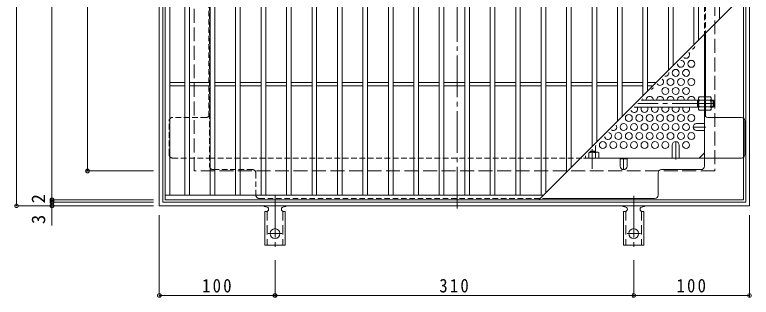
# Model space of a CAD drawing. Units: millimetres at full size, sheet at 1:4. Extents: x -744 to 1008, y -779 to 706.
# Drawn here: x -731 to -95, y -25 to 219 of the extents above; entities that cross this region are included whole.
import ezdxf
from ezdxf.enums import TextEntityAlignment as Align

# ---------------------------------------------------------------- set-up
doc = ezdxf.new("R2010")
doc.units = ezdxf.units.MM
doc.header["$LTSCALE"] = 4
doc.header["$PDMODE"] = 32
doc.header["$PDSIZE"] = 3.2
for name, pattern in [('CHAIN1', [8, 5, -1, 1, -1]), ('CHAIN2', [12, 9, -1, 1, -1]), ('DASHED1', [1.8, 1.2, -0.6]), ('DASHED2', [3, 2, -1]), ('DASHED3', [4, 3, -1])]:
    doc.linetypes.add(name, pattern=pattern)
for name, color, linetype, lineweight in [('A-1_躯体', 3, 'Continuous', 9), ('A-2_仕上', 3, 'Continuous', 9), ('A-4_その他', 7, 'Continuous', 9), ('A-6_寸法', 2, 'Continuous', 9), ('A-7_ハッチ', 2, 'Continuous', 9), ('A-8_記号', 2, 'Continuous', 9), ('A-A_ﾊｯﾁ-ﾜｸ', 3, 'Continuous', 9), ('A-B_ﾊｯﾁ', 2, 'Continuous', 9)]:
    doc.layers.add(name, color=color, linetype=linetype, lineweight=lineweight)
doc.styles.add('ＭＳ ゴシック', font='')
doc.styles.get('ＭＳ ゴシック').set_extended_font_data('MS Gothic')

msp = doc.modelspace()

# ---------------------------------------------------------------- linework, layer by layer
at = {"layer": 'A-1_躯体', "color": 2}
for p, q in [((-99.348, 560.989), (-99.348, 56.989)), ((-96.348, 563.989), (-96.348, 53.989)), ((-96.348, 53.989), (-606.348, 53.989)), ((-99.348, 56.989), (-603.349, 56.989))]:
    msp.add_line(p, q, dxfattribs=at)
at = {"layer": 'A-1_躯体', "color": 2, "linetype": 'DASHED3'}
for p, q in [((-126.348, 533.989), (-126.348, 83.989)), ((-126.348, 83.989), (-576.348, 83.989))]:
    msp.add_line(p, q, dxfattribs=at)
at = {"layer": 'A-1_躯体', "linetype": 'CHAIN2'}
for p, q in [((-127.242, 142.186), (-192.846, 142.186)), ((-232.242, 102.789), (-232.242, 85.953))]:
    msp.add_line(p, q, dxfattribs=at)
at = {"layer": 'A-1_躯体'}
for p, q in [((-140.242, 145.186), (-189.846, 145.186)), ((-141.242, 139.186), (-141.242, 145.186)), ((-141.242, 144.686), (-140.242, 144.686)), ((-127.742, 145.186), (-129.442, 145.186)), ((-129.442, 144.686), (-127.242, 144.686)), ((-127.742, 139.186), (-127.742, 145.186)), ((-127.742, 145.186), (-127.242, 144.686)), ((-127.242, 139.686), (-127.242, 144.686)), ((-140.242, 139.186), (-195.846, 139.186)), ((-141.242, 139.686), (-140.242, 139.686)), ((-129.442, 139.686), (-127.242, 139.686)), ((-127.742, 139.186), (-129.442, 139.186)), ((-127.742, 139.186), (-127.242, 139.686)), ((-229.242, 105.789), (-229.242, 100.186)), ((-234.742, 100.289), (-234.742, 100.186)), ((-233.846, 101.186), (-229.242, 101.186)), ((-229.742, 101.186), (-229.742, 100.186))]:
    msp.add_line(p, q, dxfattribs=at)
at = {"layer": 'A-1_躯体', "color": 2}
for points in [[(-606.348, 53.989), (-606.348, 563.989), (-96.348, 563.989)], [(-603.349, 56.989), (-603.349, 560.989), (-99.348, 560.989)]]:
    msp.add_lwpolyline(points, dxfattribs=at)
at = {"layer": 'A-1_躯体', "color": 2, "linetype": 'DASHED3'}
msp.add_lwpolyline([(-576.348, 83.989), (-576.348, 533.989), (-126.348, 533.989)], dxfattribs=at)
at = {"layer": 'A-2_仕上'}
for p, q in [((-601.348, 58.989), (-601.348, 558.989)), ((-597.348, 62.989), (-597.348, 554.989)), ((-584.349, 62.989), (-584.349, 554.989)), ((-580.349, 62.989), (-580.349, 554.989)), ((-562.349, 62.989), (-562.349, 554.989)), ((-558.349, 62.989), (-558.349, 554.989)), ((-540.349, 62.989), (-540.349, 554.989)), ((-536.349, 62.989), (-536.349, 554.989)), ((-518.349, 62.989), (-518.349, 554.989)), ((-514.349, 62.989), (-514.349, 554.989)), ((-496.349, 62.989), (-496.349, 554.989)), ((-492.349, 62.989), (-492.349, 554.989)), ((-474.349, 62.989), (-474.349, 554.989)), ((-470.349, 62.989), (-470.349, 554.989)), ((-452.348, 62.989), (-452.348, 554.989)), ((-448.349, 62.989), (-448.349, 554.989)), ((-430.348, 62.989), (-430.348, 554.989)), ((-426.348, 62.989), (-426.348, 554.989)), ((-408.348, 62.989), (-408.348, 554.989)), ((-404.348, 62.989), (-404.348, 554.989)), ((-386.348, 62.989), (-386.348, 554.989)), ((-382.348, 62.989), (-382.348, 554.989)), ((-364.348, 62.989), (-364.348, 554.989)), ((-360.348, 62.989), (-360.348, 554.989)), ((-342.348, 62.989), (-342.348, 554.989)), ((-338.348, 62.989), (-338.348, 554.989)), ((-320.348, 62.989), (-320.348, 554.989)), ((-316.348, 62.989), (-316.348, 554.989)), ((-298.348, 62.989), (-298.348, 554.989)), ((-294.348, 62.989), (-294.348, 554.989)), ((-276.348, 62.989), (-276.348, 554.989)), ((-272.348, 64.99), (-272.348, 554.989)), ((-254.347, 82.99), (-254.347, 554.989)), ((-250.348, 86.99), (-250.348, 554.989)), ((-232.347, 104.99), (-232.347, 554.989)), ((-228.347, 108.99), (-228.347, 554.989)), ((-210.347, 126.99), (-210.347, 554.989)), ((-206.347, 130.99), (-206.347, 554.989)), ((-188.347, 148.99), (-188.347, 554.989)), ((-184.347, 152.99), (-184.347, 554.989)), ((-166.347, 170.99), (-166.347, 554.989)), ((-162.347, 174.99), (-162.347, 554.989)), ((-144.347, 192.99), (-144.347, 554.989)), ((-140.347, 196.99), (-140.347, 554.989)), ((-122.347, 214.99), (-122.347, 554.989)), ((-101.348, 558.989), (-101.348, 58.989)), ((-101.348, 235.989), (-278.348, 58.989)), ((-597.348, 160.489), (-584.349, 160.489)), ((-580.349, 160.489), (-562.349, 160.489)), ((-558.349, 160.489), (-540.349, 160.489)), ((-536.349, 160.489), (-518.349, 160.489)), ((-514.349, 160.489), (-496.349, 160.489)), ((-492.349, 160.489), (-474.349, 160.489)), ((-470.349, 160.489), (-452.348, 160.489)), ((-448.349, 160.489), (-430.348, 160.489)), ((-426.348, 160.489), (-408.348, 160.489)), ((-404.348, 160.489), (-386.348, 160.489)), ((-382.348, 160.489), (-364.348, 160.489)), ((-360.348, 160.489), (-342.348, 160.489)), ((-338.348, 160.489), (-320.348, 160.489)), ((-316.348, 160.489), (-298.348, 160.489)), ((-294.348, 160.489), (-276.348, 160.489)), ((-272.348, 160.489), (-254.347, 160.489)), ((-250.348, 160.489), (-232.347, 160.489)), ((-228.347, 160.489), (-210.347, 160.489)), ((-206.347, 160.489), (-188.347, 160.489)), ((-184.347, 160.489), (-176.848, 160.489)), ((-597.348, 157.489), (-584.349, 157.489)), ((-580.349, 157.489), (-562.349, 157.489)), ((-558.349, 157.489), (-540.349, 157.489)), ((-536.349, 157.489), (-518.349, 157.489)), ((-514.349, 157.489), (-496.349, 157.489)), ((-492.349, 157.489), (-474.349, 157.489)), ((-470.349, 157.489), (-452.348, 157.489)), ((-448.349, 157.489), (-430.348, 157.489)), ((-426.348, 157.489), (-408.348, 157.489)), ((-404.348, 157.489), (-386.348, 157.489)), ((-382.348, 157.489), (-364.348, 157.489)), ((-360.348, 157.489), (-342.348, 157.489)), ((-338.348, 157.489), (-320.348, 157.489)), ((-316.348, 157.489), (-298.348, 157.489)), ((-294.348, 157.489), (-276.348, 157.489)), ((-272.348, 157.489), (-254.347, 157.489)), ((-250.348, 157.489), (-232.347, 157.489)), ((-228.347, 157.489), (-210.347, 157.489)), ((-206.347, 157.489), (-188.347, 157.489)), ((-184.347, 157.489), (-179.849, 157.489)), ((-601.348, 62.989), (-274.348, 62.989)), ((-101.348, 58.989), (-601.348, 58.989))]:
    msp.add_line(p, q, dxfattribs=at)
at = {"layer": 'A-4_その他'}
for p, q in [((-729.689, 563.989), (-729.689, 53.989)), ((-699.084, 558.989), (-699.084, 58.989)), ((-668.479, 533.989), (-668.479, 83.989)), ((-669.679, 83.989), (-611.349, 83.989)), ((-700.284, 58.989), (-611.349, 58.989)), ((-699.084, 58.989), (-699.084, 56.989)), ((-730.889, 53.989), (-611.349, 53.989)), ((-700.284, 56.989), (-611.349, 56.989)), ((-699.084, 56.989), (-699.084, 36.981)), ((-606.348, -24.588), (-606.348, 45.989)), ((-96.348, -24.588), (-96.348, 45.989)), ((-506.348, -24.588), (-506.348, 7.057)), ((-196.348, -24.588), (-196.348, 7.057)), ((-606.348, -23.388), (-506.348, -23.388)), ((-506.348, -23.388), (-196.348, -23.388)), ((-196.348, -23.388), (-96.348, -23.388))]:
    msp.add_line(p, q, dxfattribs=at)
for p in [(-668.479, 83.989), (-699.084, 58.989), (-699.084, 56.989), (-729.689, 53.989), (-699.084, 53.989), (-606.348, -23.388), (-506.348, -23.388), (-196.348, -23.388), (-96.348, -23.388)]:
    msp.add_point(p, dxfattribs=at)
at = {"layer": 'A-6_寸法'}
for centre in [(-146.542, 176.487), (-160.042, 168.693), (-151.042, 168.693), (-164.542, 160.899), (-155.542, 160.899), (-146.542, 160.899), (-169.042, 153.104), (-160.042, 153.104), (-151.042, 153.104), (-200.542, 129.722), (-191.542, 129.722), (-182.542, 129.722), (-173.542, 129.722), (-164.542, 129.722), (-155.542, 129.722), (-146.542, 129.722), (-205.042, 121.928), (-196.042, 121.928), (-187.042, 121.928), (-178.042, 121.928), (-169.042, 121.928), (-160.042, 121.928), (-151.042, 121.928), (-209.542, 114.133), (-200.542, 114.133), (-191.542, 114.133), (-182.542, 114.133), (-173.542, 114.133), (-164.542, 114.133), (-155.542, 114.133), (-146.542, 114.133), (-223.042, 106.339), (-214.042, 106.339), (-205.042, 106.339), (-196.042, 106.339), (-187.042, 106.339), (-178.042, 106.339), (-169.042, 106.339), (-151.042, 106.339)]:
    msp.add_circle(centre, 3, dxfattribs=at)
for centre, start, end in [((-146.542, 192.076), 282.70722, 347.29278), ((-151.042, 184.281), 228.9492, 41.0508), ((-155.542, 176.487), 179.96123, 90.03877), ((-169.042, 168.693), 264.58915, 5.41085), ((-173.542, 160.899), 216.99966, 53.00034), ((-178.042, 153.104), 111.29624, 158.70376), ((-182.542, 145.31), 357.61786, 182.38214), ((-173.542, 145.31), 357.61786, 182.38214), ((-164.542, 145.31), 357.61786, 182.38214), ((-155.542, 145.31), 357.61786, 182.38214), ((-146.542, 145.31), 357.61786, 182.38214), ((-191.542, 145.31), 357.61786, 19.58149), ((-196.042, 137.516), 204.68201, 33.81492), ((-187.042, 137.516), 146.18508, 33.81492), ((-178.042, 137.516), 146.18508, 33.81492), ((-169.042, 137.516), 146.18508, 33.81492), ((-160.042, 137.516), 146.18508, 33.81492), ((-151.042, 137.516), 146.18508, 33.81492), ((-214.042, 121.928), 237.77811, 32.22189), ((-218.542, 114.133), 191.26992, 78.73008), ((-232.042, 106.339), 338.96053, 352.85353)]:
    msp.add_arc(centre, 3, start, end, dxfattribs=at)
at = {"layer": 'A-7_ハッチ', "linetype": 'CHAIN2'}
msp.add_line((-349.042, 567.586), (-349.042, 50.392), dxfattribs=at)
at = {"layer": 'A-7_ハッチ', "linetype": 'DASHED1'}
for p, q in [((-562.842, 529.793), (-562.842, 88.186)), ((-135.242, 199.789), (-135.242, 529.793)), ((-563.642, 131.147), (-563.642, 290.528)), ((-134.442, 200.589), (-134.442, 290.528)), ((-134.442, 145.186), (-135.242, 145.186)), ((-134.442, 138.986), (-135.242, 138.986)), ((-565.842, 130.186), (-594.846, 130.186)), ((-597.846, 98.186), (-597.846, 127.186)), ((-594.846, 95.186), (-562.842, 95.186)), ((-562.842, 95.186), (-239.846, 95.186)), ((-525.841, 85.186), (-559.842, 85.186)), ((-522.841, 82.186), (-522.841, 63.186)), ((-519.841, 60.186), (-274.846, 60.186))]:
    msp.add_line(p, q, dxfattribs=at)
at = {"layer": 'A-7_ハッチ'}
for p, q in [((-135.242, 88.186), (-135.242, 199.789)), ((-134.442, 131.147), (-134.442, 200.589)), ((-103.239, 130.186), (-132.242, 130.186)), ((-100.239, 98.186), (-100.239, 127.186)), ((-139.854, 95.186), (-135.242, 99.798)), ((-239.846, 95.186), (-103.239, 95.186)), ((-208.042, 94.386), (-202.042, 94.386)), ((-172.243, 85.186), (-138.242, 85.186)), ((-175.243, 63.186), (-175.243, 82.186)), ((-274.846, 60.186), (-178.243, 60.186))]:
    msp.add_line(p, q, dxfattribs=at)
at = {"layer": 'A-7_ハッチ', "linetype": 'DASHED1'}
for centre, start, end in [((-594.846, 127.186), 90, 180), ((-565.842, 133.186), 270, 0), ((-594.846, 98.186), 180, 270), ((-559.842, 88.186), 180, 270), ((-525.841, 82.186), 0, 90), ((-519.841, 63.186), 180, 270)]:
    msp.add_arc(centre, 3, start, end, dxfattribs=at)
at = {"layer": 'A-7_ハッチ'}
for centre, start, end in [((-132.242, 133.186), 180, 270), ((-103.239, 127.186), 0, 90), ((-103.239, 98.186), 270, 0), ((-172.243, 82.186), 90, 180), ((-138.242, 88.186), 270, 0), ((-178.243, 63.186), 270, 0)]:
    msp.add_arc(centre, 3, start, end, dxfattribs=at)
at = {"layer": 'A-8_記号', "linetype": 'CHAIN1'}
for p, q in [((-134.042, 121.928), (-145.042, 121.928)), ((-160.042, 93.986), (-160.042, 109.336)), ((-205.042, 95.186), (-205.042, 85.185))]:
    msp.add_line(p, q, dxfattribs=at)
at = {"layer": 'A-8_記号'}
for p, q in [((-142.042, 124.928), (-135.242, 124.928)), ((-142.042, 118.928), (-135.242, 118.928)), ((-163.042, 106.336), (-163.042, 95.186)), ((-157.042, 106.336), (-157.042, 95.186)), ((-208.042, 88.185), (-208.042, 95.186)), ((-202.042, 88.185), (-202.042, 95.186))]:
    msp.add_line(p, q, dxfattribs=at)
for centre, start, end in [((-142.042, 121.928), 90, 270), ((-160.042, 106.336), 0, 180), ((-205.042, 88.185), 180, 0)]:
    msp.add_arc(centre, 3, start, end, dxfattribs=at)
at = {"layer": 'A-A_ﾊｯﾁ-ﾜｸ', "color": 7, "linetype": 'CHAIN2'}
for p, q in [((-506.348, 62.457), (-506.348, 15.057)), ((-196.348, 62.457), (-196.348, 15.057)), ((-512.124, 29.989), (-500.572, 29.989)), ((-202.124, 29.989), (-190.572, 29.989))]:
    msp.add_line(p, q, dxfattribs=at)
at = {"layer": 'A-A_ﾊｯﾁ-ﾜｸ'}
for p, q in [((-514.348, 52.989), (-513.848, 52.989)), ((-498.853, 52.989), (-498.34, 52.989)), ((-204.348, 52.989), (-203.848, 52.989)), ((-188.853, 52.989), (-188.34, 52.989)), ((-515.098, 48.989), (-513.848, 48.989)), ((-515.098, 48.989), (-515.098, 19.989)), ((-497.598, 48.989), (-498.848, 48.989)), ((-497.598, 48.989), (-497.598, 19.989)), ((-205.098, 48.989), (-203.848, 48.989)), ((-205.098, 48.989), (-205.098, 19.989)), ((-187.598, 48.989), (-188.848, 48.989)), ((-187.598, 48.989), (-187.598, 19.989)), ((-497.598, 19.989), (-515.098, 19.989)), ((-187.598, 19.989), (-205.098, 19.989))]:
    msp.add_line(p, q, dxfattribs=at)
at = {"layer": 'A-A_ﾊｯﾁ-ﾜｸ', "linetype": 'DASHED2'}
for p, q in [((-513.098, 49.135), (-513.098, 19.989)), ((-499.598, 49.135), (-499.598, 19.989)), ((-203.098, 49.135), (-203.098, 19.989)), ((-189.598, 49.135), (-189.598, 19.989))]:
    msp.add_line(p, q, dxfattribs=at)
at = {"layer": 'A-A_ﾊｯﾁ-ﾜｸ'}
for centre in [(-506.348, 29.989), (-196.348, 29.989)]:
    msp.add_circle(centre, 4.25, dxfattribs=at)
for centre, start, end in [((-514.348, 54.989), 209.99951, 269.72403), ((-513.848, 50.989), 270, 90), ((-498.848, 50.989), 90.13329, 270), ((-498.348, 54.989), 270.24162, 330.00072), ((-204.348, 54.989), 209.99951, 269.72403), ((-203.848, 50.989), 270, 90), ((-188.848, 50.989), 90.13329, 270), ((-188.348, 54.989), 270.24162, 330.00072)]:
    msp.add_arc(centre, 2, start, end, dxfattribs=at)
at = {"layer": 'A-B_ﾊｯﾁ'}
for p, q in [((-140.242, 147.185), (-139.809, 147.936)), ((-140.242, 137.186), (-140.242, 147.185)), ((-135.242, 147.936), (-139.809, 147.936)), ((-135.242, 136.436), (-135.242, 147.936)), ((-134.442, 136.436), (-134.442, 147.936)), ((-134.442, 147.936), (-129.875, 147.936)), ((-129.442, 147.185), (-129.875, 147.936)), ((-129.442, 137.186), (-129.442, 147.185)), ((-139.809, 145.049), (-135.242, 145.049)), ((-129.875, 145.049), (-134.442, 145.049)), ((-140.242, 137.186), (-139.809, 136.436)), ((-139.809, 139.322), (-135.242, 139.322)), ((-135.242, 136.436), (-139.809, 136.436)), ((-129.875, 139.322), (-134.442, 139.322)), ((-134.442, 136.436), (-129.875, 136.436)), ((-129.442, 137.186), (-129.875, 136.436)), ((-237.992, 95.186), (-237.992, 97.039)), ((-235.105, 99.752), (-235.105, 95.186)), ((-234.846, 100.186), (-227.242, 100.186)), ((-229.379, 99.752), (-229.379, 95.186)), ((-227.242, 100.186), (-226.492, 99.752))]:
    msp.add_line(p, q, dxfattribs=at)
msp.add_lwpolyline([(-237.992, 95.186), (-226.492, 95.186), (-226.492, 99.752)], dxfattribs=at)
for centre, radius, start, end in [((-136.96, 146.291), 3.29, 149.99998, 176.07924), ((-137.507, 146.526), 2.735, 180.2103, 212.68507), ((-132.724, 146.291), 3.29, 3.92076, 30.00002), ((-132.177, 146.526), 2.735, 327.31493, 359.7897), ((-130.559, 142.186), 9.683, 162.79973, 197.20026), ((-139.125, 142.186), 9.683, 342.79974, 17.20027), ((-137.507, 137.845), 2.735, 147.31491, 179.78969), ((-136.96, 138.08), 3.29, 183.92075, 210), ((-132.177, 137.845), 2.735, 0.21031, 32.68509), ((-132.724, 138.08), 3.29, 330, 356.07925), ((-236.582, 97.451), 2.735, 57.31491, 59.95843), ((-232.242, 90.503), 9.683, 72.79973, 107.20026), ((-227.902, 97.451), 2.735, 90.2103, 122.68507), ((-228.137, 96.904), 3.29, 59.99998, 86.07924)]:
    msp.add_arc(centre, radius, start, end, dxfattribs=at)

# ---------------------------------------------------------------- texts
at = {"layer": 'A-4_その他', "color": 2, "style": 'ＭＳ ゴシック'}
for s, p in [('2', (-701.484, 56.029)), ('3', (-701.484, 38.174))]:
    msp.add_text(s, height=11.73, rotation=90, dxfattribs=at).set_placement(p, align=Align.BOTTOM_LEFT)
at = {"layer": 'A-4_その他', "color": 2, "char_height": 11.73, "attachment_point": 7, "style": 'ＭＳ ゴシック'}
for s, insert in [('\\T1.27;\\W0.9;100', (-569.348, -20.988)), ('\\T1.27;\\W0.9;310', (-364.348, -20.988)), ('\\T1.27;\\W0.9;100', (-159.348, -20.988))]:
    msp.add_mtext(s, dxfattribs=dict(at, insert=insert))

doc.saveas('drawing.dxf')
